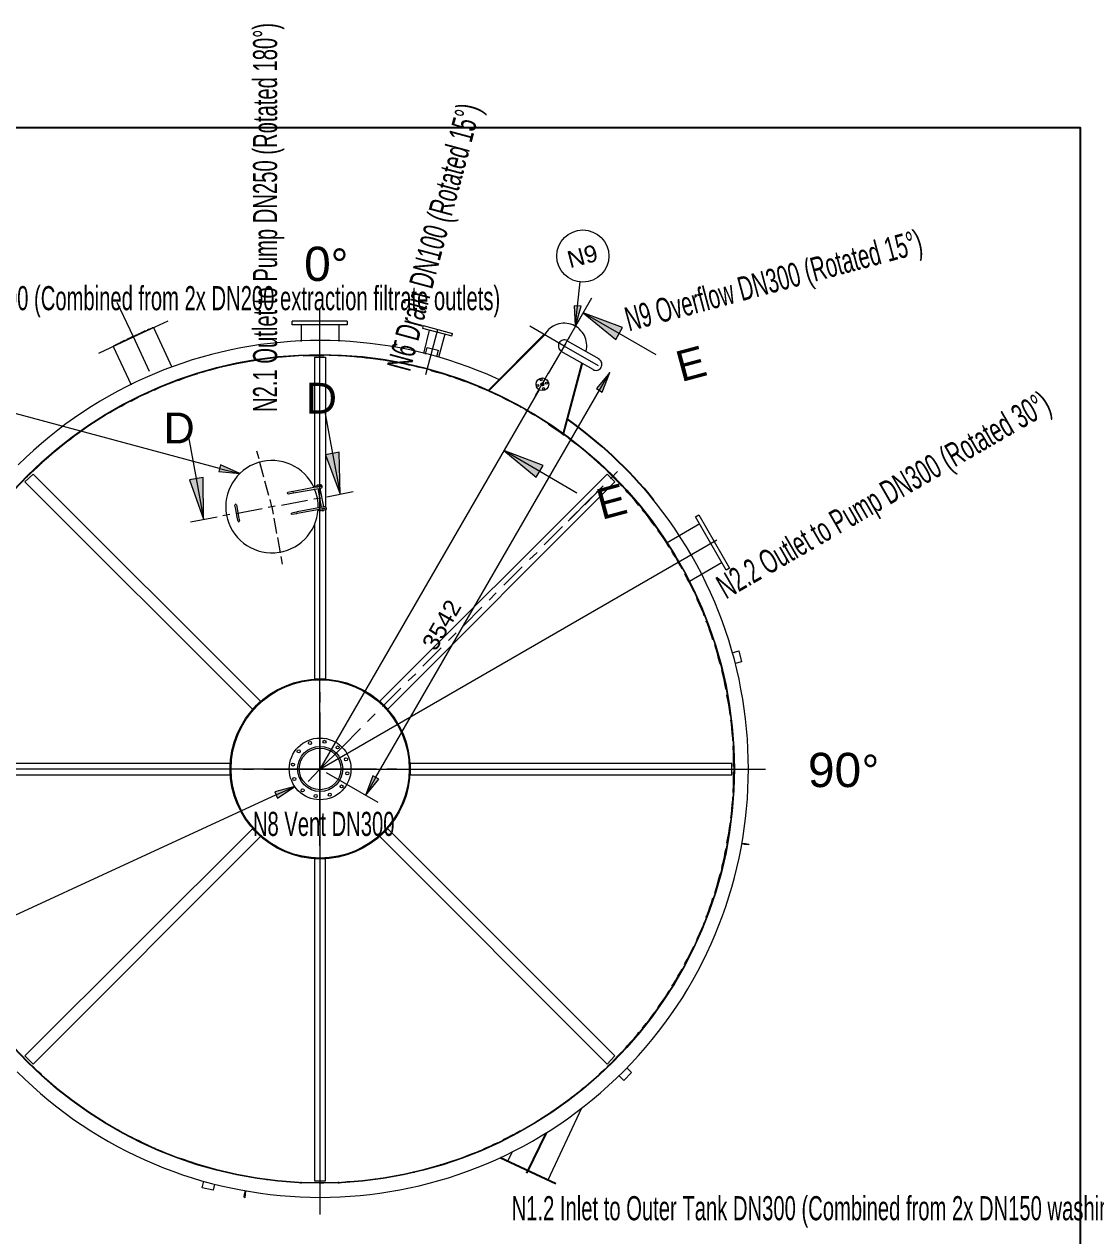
# Model space of a CAD drawing. Header units: millimetres. Extents: x 0 to 62767, y -13570 to 23963.
# Drawn here: x 31734 to 39510, y 15174 to 23963 of the extents above; entities that cross this region are included whole.
import ezdxf

# ---------------------------------------------------------------- set-up
doc = ezdxf.new("R2010")
doc.units = ezdxf.units.MM
doc.layers.add('AM_5', color=3, linetype='Continuous', lineweight=25)
doc.layers.add('PARAMETERS', color=7, linetype='Continuous', lineweight=25)
doc.styles.add('AES_default_ISO_3_5', font='arial.ttf')

msp = doc.modelspace()

# ---------------------------------------------------------------- hatches: boundary and pattern name
h = msp.add_hatch(color=7)
h.dxf.hatch_style = 2
h.paths.add_polyline_path([(35724.967, 21920.676), (35732.925, 21768.258), (35775.099, 21917.669)])
h = msp.add_hatch(color=7)
h.dxf.hatch_style = 2
h.paths.add_polyline_path([(36076.665, 21761.712), (35791.319, 21869.402), (36027.254, 21676.13)])
h = msp.add_hatch(color=7)
h.dxf.hatch_style = 2
h.paths.add_polyline_path([(35928.886, 21294.632), (35982.731, 21437.305), (35886.095, 21319.339)])
h = msp.add_hatch(color=7)
edge = h.paths.add_edge_path()
edge.add_arc((35433.202, 21134.861), 6.353, 0, 360)
h = msp.add_hatch(color=7)
h.dxf.hatch_style = 2
h.paths.add_polyline_path([(33921.291, 20839.467), (34026.107, 20553.602), (34019.755, 20858.524)])
h = msp.add_hatch(color=7)
h.dxf.hatch_style = 2
h.paths.add_polyline_path([(35499.451, 20761.948), (35214.105, 20869.637), (35450.04, 20676.365)])
h = msp.add_hatch(color=7)
edge = h.paths.add_edge_path()
edge.add_arc((35839.765, 20836.292), 6.353, 0, 360)
h = msp.add_hatch(color=7)
h.dxf.hatch_style = 2
h.paths.add_polyline_path([(33146.278, 20718.769), (33298.74, 20702.887), (33158.985, 20766.412)])
h = msp.add_hatch(color=7)
h.dxf.hatch_style = 2
h.paths.add_polyline_path([(32933.468, 20658.419), (33035.109, 20372.554), (33031.932, 20674.3)])
h = msp.add_hatch(color=7)
h.dxf.hatch_style = 2
h.paths.add_polyline_path([(34264.505, 18510.661), (34210.661, 18367.988), (34307.296, 18485.956)])
h = msp.add_hatch(color=7)
h.dxf.hatch_style = 2
h.paths.add_polyline_path([(33571.899, 18349.262), (33698.952, 18431.847), (33552.843, 18393.731)])
h = msp.add_hatch(color=7)
edge = h.paths.add_edge_path()
edge.add_arc((34753.477, 15687.539), 6.353, 0, 360)
h = msp.add_hatch(color=7)
edge = h.paths.add_edge_path()
edge.add_arc((33743.42, 15560.487), 6.353, 0, 360)
h = msp.add_hatch(color=7)
edge = h.paths.add_edge_path()
edge.add_arc((33743.42, 15557.312), 6.353, 0, 360)
h = msp.add_hatch(color=7)
edge = h.paths.add_edge_path()
edge.add_arc((34016.58, 15560.487), 6.353, 0, 360)
h = msp.add_hatch(color=7)
edge = h.paths.add_edge_path()
edge.add_arc((34016.58, 15557.312), 6.353, 0, 360)

# ---------------------------------------------------------------- linework, layer by layer
at = {"color": 1, "lineweight": 0}
msp.add_line((33880.001, 18558.897), (36759.122, 20221.159), dxfattribs=at)
for p, q in [((35380.398, 15626.643), (35523.88, 15921.309)), ((35189.223, 15742.21), (35592.21, 15553.46))]:
    msp.add_line(p, q)
at = {"color": 7, "lineweight": 0}
for points in [[(35735.773, 21782.174), (35748.909, 21917.228), (35767.522, 22093.208)], [(35851.96, 21974.435), (35730.679, 21764.366)], [(35851.96, 21974.435), (35730.679, 21764.366)], [(32644.426, 21442.962), (32526.903, 21693.887), (32409.38, 21944.813)], [(33880, 18387.378), (33880, 21900.345)], [(35775.099, 21917.669), (35724.967, 21920.676)], [(35724.967, 21920.676), (35733.526, 21778.284)], [(35740.265, 21789.953), (35775.099, 21917.669)], [(32275.978, 21576.364), (32526.903, 21693.887), (32777.829, 21811.41)], [(35652.071, 21628.213), (35795.811, 21877.182)], [(36051.959, 21718.921), (35791.319, 21869.402)], [(32673.013, 21763.765), (32673.013, 21760.59), (32669.836, 21760.59), (32666.66, 21760.59), (32663.483, 21760.59), (32663.483, 21757.412), (32660.308, 21757.412), (32657.131, 21754.235), (32650.779, 21754.235), (32647.602, 21751.06), (32644.426, 21751.06), (32641.249, 21747.883), (32634.897, 21747.883), (32628.545, 21744.708), (32625.37, 21741.531), (32619.015, 21738.356), (32612.663, 21735.178), (32606.31, 21735.178), (32599.958, 21732.001), (32593.606, 21728.826), (32587.253, 21725.649), (32580.901, 21722.474), (32574.549, 21719.296), (32568.194, 21716.121), (32561.842, 21712.944), (32555.49, 21709.769), (32545.962, 21706.592), (32539.608, 21703.415), (32533.256, 21700.24), (32526.903, 21697.062), (32517.374, 21693.887), (32511.022, 21690.71), (32504.669, 21687.535), (32498.317, 21684.358), (32488.787, 21681.183), (32482.435, 21678.005), (32476.083, 21671.653), (32469.73, 21668.476), (32463.378, 21668.476), (32457.026, 21665.301), (32450.674, 21662.124), (32444.321, 21658.949), (32437.967, 21655.771), (32431.615, 21652.594), (32428.439, 21649.419), (32422.087, 21646.242), (32418.91, 21646.242), (32412.558, 21643.067), (32409.38, 21639.889), (32403.028, 21639.889), (32399.853, 21636.714), (32396.676, 21633.537), (32393.501, 21633.537), (32390.323, 21630.362), (32387.148, 21630.362), (32383.971, 21627.185), (32380.794, 21627.185), (32380.794, 21624.008)], [(32673.013, 21763.765), (32806.416, 21474.723)], [(36320.378, 21563.948), (36051.959, 21718.921)], [(35185.135, 21382.388), (35160.638, 21393.817), (35092.585, 21423.593), (35024.019, 21451.65), (34954.972, 21477.99), (34885.475, 21502.614), (34815.56, 21525.526), (34745.258, 21546.727), (34674.6, 21566.22), (34603.618, 21584.007), (34532.345, 21600.09), (34460.81, 21614.471), (34389.045, 21627.152), (34317.083, 21638.136), (34244.954, 21647.424), (34172.689, 21655.02), (34100.322, 21660.925), (34027.882, 21665.141), (33955.401, 21667.67), (33882.911, 21668.515), (33810.444, 21667.679), (33738.03, 21665.162), (33665.701, 21660.968), (33593.489, 21655.098), (33521.425, 21647.554), (33449.541, 21638.34), (33377.868, 21627.457), (33306.437, 21614.907), (33235.281, 21600.692), (33164.43, 21584.815), (33093.916, 21567.278), (33023.77, 21548.082), (32954.024, 21527.231), (32884.71, 21504.727), (32815.858, 21480.571), (32747.501, 21454.766), (32679.669, 21427.313), (32612.395, 21398.216), (32545.709, 21367.477), (32479.644, 21335.096), (32414.23, 21301.078), (32349.5, 21265.423), (32285.484, 21228.135), (32222.214, 21189.215), (32159.722, 21148.665), (32098.038, 21106.489), (32037.195, 21062.687), (31977.225, 21017.262), (31918.157, 20970.216), (31860.025, 20921.552), (31802.858, 20871.271), (31746.69, 20819.376), (31691.551, 20765.87)], [(32380.794, 21624.008), (32511.022, 21347.673)], [(33880, 18152.332), (33880, 21687.535)], [(34419.968, 21620.833), (34423.143, 21646.242), (34426.32, 21668.476)], [(34426.32, 21668.476), (34432.672, 21668.476), (34426.32, 21643.067), (34423.143, 21620.833)], [(33536.961, 21541.425), (33527.433, 21541.425), (33492.492, 21535.073), (33457.554, 21531.896), (33425.792, 21525.544), (33390.851, 21519.191), (33387.676, 21519.191)], [(33724.361, 21557.307), (33698.952, 21554.13), (33664.013, 21554.13), (33632.25, 21550.955), (33597.311, 21547.778), (33575.077, 21544.601)], [(33759.3, 21557.307), (33768.83, 21560.482), (33803.768, 21560.482), (33838.707, 21560.482), (33873.648, 21560.482), (33908.587, 21560.482)], [(33841.884, 21547.778), (33841.884, 20610.775)], [(33841.884, 21547.778), (33921.291, 21547.778)], [(33921.291, 21547.778), (33921.291, 20461.489)], [(34095.987, 21554.13), (34080.105, 21554.13), (34045.167, 21557.307), (34010.228, 21557.307), (33975.289, 21560.482), (33946.7, 21560.482)], [(34280.21, 21535.073), (34251.624, 21538.248), (34216.685, 21541.425), (34184.922, 21544.601), (34149.983, 21547.778), (34134.103, 21550.955)], [(34645.484, 21570.012), (34658.189, 21617.655)], [(34658.189, 21617.655), (34737.596, 21598.598), (34737.596, 21595.421), (34724.891, 21550.955)], [(33168.512, 21474.723), (33152.63, 21471.548), (33120.869, 21462.018), (33085.93, 21452.489), (33054.166, 21446.137), (33025.58, 21436.607)], [(33352.737, 21512.839), (33320.974, 21509.662), (33289.212, 21503.31), (33254.271, 21493.78), (33219.333, 21487.428), (33206.628, 21484.253)], [(34464.436, 21503.31), (34458.083, 21506.487), (34423.143, 21512.839), (34388.204, 21519.191), (34356.442, 21522.369), (34321.504, 21528.721), (34318.326, 21528.721)], [(34648.659, 21462.018), (34626.425, 21468.371), (34591.486, 21474.723), (34559.725, 21484.253), (34524.784, 21490.605), (34502.55, 21496.957)], [(34683.598, 21452.489), (34693.127, 21449.314), (34724.891, 21439.784), (34759.83, 21430.255), (34791.591, 21420.727), (34826.532, 21408.021)], [(32812.77, 21363.555), (32790.536, 21357.2), (32758.772, 21344.495), (32727.009, 21331.791), (32695.247, 21315.909), (32676.188, 21306.38)], [(32990.641, 21427.08), (32987.464, 21423.903), (32952.525, 21414.373), (32920.764, 21404.846), (32889, 21392.141), (32857.236, 21379.434), (32847.709, 21376.259)], [(32850.884, 21385.787), (32850.884, 21382.611), (32850.884, 21379.434)], [(35001.226, 21344.495), (34988.521, 21350.848), (34956.76, 21363.555), (34921.819, 21373.082), (34890.057, 21385.787), (34861.471, 21395.316)], [(35445.441, 21270.32), (35539.772, 21433.707)], [(35515.065, 21390.915), (35490.359, 21348.124)], [(35908.615, 21308.932), (35982.731, 21437.305)], [(32641.249, 21293.675), (32631.722, 21287.323), (32599.958, 21274.618), (32568.194, 21258.736), (32539.608, 21242.854), (32507.846, 21226.973)], [(35467.901, 21309.222), (33880, 18558.897)], [(34287.024, 18500.253), (35908.615, 21308.932)], [(35172.747, 21268.266), (35147.335, 21280.97), (35115.574, 21296.852), (35083.81, 21309.557), (35052.047, 21322.261), (35036.167, 21328.614)], [(33152.63, 20741.003), (31288.155, 21239.679)], [(32472.908, 21211.093), (32447.496, 21195.211), (32415.735, 21179.329), (32387.148, 21163.447), (32355.385, 21144.39), (32342.68, 21138.038)], [(32552.315, 21258.736), (32552.315, 21255.559)], [(32552.315, 21252.384), (32555.49, 21252.384)], [(35337.913, 21182.506), (35331.561, 21188.859), (35302.974, 21204.741), (35271.211, 21220.62), (35239.447, 21236.502), (35207.685, 21252.384)], [(35334.736, 21192.034), (35334.736, 21188.859), (35331.561, 21185.681)], [(32310.916, 21118.979), (32298.212, 21109.452), (32266.448, 21090.393), (32237.862, 21071.336), (32209.275, 21052.279), (32187.041, 21036.397)], [(33914.939, 21150.743), (33972.112, 20848.996)], [(35499.902, 21087.217), (35480.845, 21099.922), (35452.259, 21118.979), (35420.495, 21134.861), (35391.909, 21153.92), (35369.675, 21166.624)], [(35430.025, 21131.686), (35433.202, 21131.686)], [(32155.28, 21014.163), (32152.102, 21014.163), (32123.516, 20991.929), (32094.929, 20972.872), (32069.52, 20950.638), (32040.932, 20931.579), (32034.579, 20925.226)], [(35531.666, 21068.158), (35538.018, 21061.806), (35566.605, 21042.749), (35595.191, 21023.692), (35623.778, 21004.633), (35652.364, 20982.399)], [(32927.116, 20969.694), (32981.111, 20667.948)], [(35801.651, 20868.053), (35788.944, 20877.583), (35763.535, 20899.817), (35734.948, 20918.874), (35706.362, 20941.108), (35684.128, 20960.165)], [(32005.993, 20902.992), (31986.936, 20887.112), (31961.525, 20864.878), (31932.938, 20842.644), (31907.529, 20820.41), (31891.647, 20807.705)], [(33438.497, 20810.88), (33422.615, 20864.878)], [(33972.112, 20848.996), (34026.107, 20553.602)], [(35474.745, 20719.156), (35214.105, 20869.637)], [(35941.406, 20744.178), (35919.172, 20763.237), (35893.762, 20785.471), (35868.351, 20810.88), (35842.942, 20833.115), (35830.237, 20842.644)], [(35842.942, 20839.467), (35839.765, 20839.467)], [(31863.061, 20782.294), (31856.708, 20775.942), (31831.299, 20750.53), (31805.888, 20728.298), (31780.479, 20702.887), (31755.067, 20680.653), (31755.067, 20677.478)], [(33837.708, 20600.75), (33823.457, 20628.814), (33806.931, 20655.014), (33788.299, 20679.271), (33767.733, 20701.509), (33745.404, 20721.651), (33721.482, 20739.621), (33696.138, 20755.341), (33669.544, 20768.736), (33641.87, 20779.727), (33613.288, 20788.239), (33583.967, 20794.194), (33554.079, 20797.515), (33523.795, 20798.127), (33493.286, 20795.951), (33462.722, 20790.912), (33432.275, 20782.933), (33402.7, 20772.162), (33374.703, 20758.907), (33348.381, 20743.328), (33323.83, 20725.587), (33301.148, 20705.842), (33280.431, 20684.256), (33261.776, 20660.988), (33245.28, 20636.198), (33231.04, 20610.047), (33219.152, 20582.696), (33209.713, 20554.304), (33202.82, 20525.033), (33198.57, 20495.042), (33197.059, 20464.493), (33198.385, 20433.545), (33202.644, 20402.359), (33209.779, 20371.703), (33219.57, 20342.315), (33231.869, 20314.31), (33246.529, 20287.804), (33263.401, 20262.911), (33282.339, 20239.748), (33303.194, 20218.43), (33325.819, 20199.071), (33350.067, 20181.788), (33375.79, 20166.696), (33402.84, 20153.911), (33431.069, 20143.547), (33460.331, 20135.72), (33490.477, 20130.546), (33521.359, 20128.139), (33552.831, 20128.616), (33584.123, 20132.011), (33614.475, 20138.196), (33643.756, 20147.037), (33671.834, 20158.401), (33698.575, 20172.157), (33723.848, 20188.17), (33747.521, 20206.31), (33769.46, 20226.442), (33789.534, 20248.435), (33807.611, 20272.155), (33823.558, 20297.471), (33837.242, 20324.249), (33848.532, 20352.356), (33857.295, 20381.661), (33863.399, 20412.029), (33866.712, 20443.33)], [(33473.436, 20677.478), (33444.849, 20782.294)], [(32981.111, 20667.948), (33035.109, 20372.554)], [(33152.63, 20741.003), (33298.74, 20702.887)], [(35743.987, 20561.117), (35474.745, 20719.156)], [(36071.633, 20610.775), (36065.281, 20617.128), (36043.047, 20642.537), (36017.638, 20667.948), (35995.404, 20690.182), (35969.992, 20715.592), (35966.817, 20718.769)], [(35989.051, 20664.771), (36039.872, 20718.769)], [(33508.374, 20544.073), (33479.788, 20648.891)], [(33683.07, 20572.659), (33648.131, 20566.307)], [(33683.07, 20572.659), (33689.422, 20572.659)], [(33886.352, 20610.775), (33689.422, 20572.659)], [(33689.422, 20563.13), (33886.352, 20598.071)], [(33832.355, 20610.775), (33845.061, 20610.775)], [(33867.16, 20453.572), (33866.301, 20488.861), (33861.753, 20523.769), (33853.567, 20558.007), (33841.798, 20591.287)], [(33845.061, 20601.246), (33845.061, 20610.775), (33854.589, 20613.95)], [(33883.175, 20620.303), (33854.589, 20613.95)], [(33854.589, 20604.423), (33886.352, 20610.775)], [(33860.941, 20620.303), (33876.823, 20623.48)], [(33860.941, 20620.303), (33860.941, 20613.95)], [(33864.118, 20594.893), (33889.528, 20458.314)], [(33876.823, 20623.48), (33876.823, 20617.128)], [(33880, 20598.071), (33905.409, 20461.489)], [(33883.175, 20620.303), (33892.705, 20620.303)], [(33886.352, 20610.775), (33895.882, 20610.775), (33892.705, 20620.303)], [(33895.882, 20601.246), (33895.882, 20610.775), (33886.352, 20610.775)], [(33886.352, 20598.071), (33895.882, 20601.246)], [(33930.821, 20534.543), (34121.396, 20572.659)], [(33930.821, 20534.543), (34121.396, 20572.659)], [(35801.651, 20477.37), (35935.054, 20613.95)], [(35922.349, 20598.071), (35884.233, 20563.13)], [(36195.509, 20471.018), (36182.804, 20486.9), (36160.57, 20515.486), (36135.159, 20540.896), (36112.924, 20566.307), (36097.045, 20585.364)], [(31683.796, 16362.915), (31739.349, 16308.703), (31795.919, 16256.147), (31853.474, 16205.249), (31911.983, 16156.008), (31971.414, 16108.426), (32031.736, 16062.503), (32092.916, 16018.24), (32154.924, 15975.638), (32217.728, 15934.698), (32281.297, 15895.419), (32345.598, 15857.804), (32410.601, 15821.853), (32476.273, 15787.566), (32542.584, 15754.944), (32609.501, 15723.988), (32676.994, 15694.699), (32745.03, 15667.077), (32813.578, 15641.123), (32882.607, 15616.838), (32952.085, 15594.223), (33021.98, 15573.278), (33092.262, 15554.004), (33162.898, 15536.402), (33233.856, 15520.472), (33305.106, 15506.216), (33376.616, 15493.633), (33448.354, 15482.726), (33520.289, 15473.493), (33592.388, 15465.937), (33664.622, 15460.058), (33736.958, 15455.857), (33809.364, 15453.334), (33881.809, 15452.49), (33954.262, 15453.326), (34026.691, 15455.842), (34099.064, 15460.04), (34171.35, 15465.92), (34243.517, 15473.483), (34315.534, 15482.729), (34387.37, 15493.659), (34458.992, 15506.275), (34530.369, 15520.576), (34601.47, 15536.564), (34672.263, 15554.238), (34742.717, 15573.601), (34812.799, 15594.652), (34882.48, 15617.393), (34951.726, 15641.824), (35020.506, 15667.946), (35088.79, 15695.759), (35156.545, 15725.264), (35223.739, 15756.463), (35290.342, 15789.355), (35356.322, 15823.942), (35421.646, 15860.225), (35486.285, 15898.203), (35550.205, 15937.878), (35613.376, 15979.25), (35675.767, 16022.32), (35737.344, 16067.09), (35798.078, 16113.559), (35857.936, 16161.728), (35916.887, 16211.599), (35974.899, 16263.171), (36031.629, 16316.152), (36086.751, 16370.224), (36140.263, 16425.358), (36192.163, 16481.521), (36242.45, 16538.682), (36291.12, 16596.81), (36338.171, 16655.872), (36383.603, 16715.839), (36427.411, 16776.677), (36469.594, 16838.356), (36510.15, 16900.844), (36549.076, 16964.11), (36586.371, 17028.122), (36622.032, 17092.849), (36656.057, 17158.259), (36688.444, 17224.322), (36719.191, 17291.004), (36748.295, 17358.275), (36775.754, 17426.104), (36801.566, 17494.459), (36825.729, 17563.308), (36848.241, 17632.62), (36869.099, 17702.364), (36888.301, 17772.508), (36905.845, 17843.02), (36921.729, 17913.869), (36935.951, 17985.025), (36948.509, 18056.454), (36959.399, 18128.126), (36968.621, 18200.009), (36976.171, 18272.072), (36982.049, 18344.284), (36986.25, 18416.612), (36988.775, 18489.026), (36989.619, 18561.493), (36988.781, 18633.983), (36986.259, 18706.464), (36982.05, 18778.904), (36976.153, 18851.273), (36968.564, 18923.538), (36959.283, 18995.668), (36948.306, 19067.631), (36935.633, 19139.397), (36921.259, 19210.933), (36905.183, 19282.209), (36887.404, 19353.192), (36867.918, 19423.852), (36846.724, 19494.156), (36823.819, 19564.074), (36799.202, 19633.573), (36772.869, 19702.623), (36744.819, 19771.192), (36715.05, 19839.248), (36683.559, 19906.76), (36650.345, 19973.697), (36615.404, 20040.027), (36578.736, 20105.718), (36540.337, 20170.739), (36500.205, 20235.059), (36458.338, 20298.646), (36414.735, 20361.469), (36369.393, 20423.496), (36322.309, 20484.695), (36273.482, 20545.036)], [(33273.251, 20476.646), (33271.268, 20479.707), (33267.702, 20480.468), (33264.642, 20478.485), (33263.88, 20474.919)], [(33530.608, 20461.489), (33517.904, 20515.486)], [(33600.486, 20474.195), (33791.064, 20509.134)], [(33648.131, 20556.778), (33644.954, 20566.307), (33648.131, 20566.307)], [(33648.131, 20556.778), (33651.306, 20556.778)], [(33651.306, 20556.778), (33683.07, 20563.13)], [(33683.07, 20563.13), (33689.422, 20563.13)], [(33835.532, 20518.664), (33886.352, 20528.191)], [(35852.469, 20531.368), (35680.951, 20356.672)], [(35852.469, 20531.368), (35680.951, 20356.672)], [(36157.393, 20518.664), (36157.393, 20515.486)], [(36160.57, 20521.839), (36160.57, 20518.664)], [(33174.864, 20397.963), (33225.685, 20407.493)], [(33270.153, 20445.609), (33263.801, 20474.195)], [(33270.153, 20413.845), (33460.731, 20448.784)], [(33279.683, 20385.259), (33270.153, 20445.609)], [(33282.858, 20448.784), (33276.505, 20477.37)], [(33292.387, 20388.436), (33282.858, 20448.784)], [(33505.199, 20458.314), (33556.02, 20467.843)], [(33530.608, 20461.489), (33540.138, 20407.493)], [(33673.541, 20407.493), (33673.541, 20417.022), (33676.718, 20417.022)], [(33673.541, 20407.493), (33676.718, 20407.493)], [(33708.479, 20423.375), (33676.718, 20417.022)], [(33676.718, 20407.493), (33711.657, 20413.845)], [(33708.479, 20423.375), (33714.834, 20426.55)], [(33711.657, 20413.845), (33718.009, 20417.022)], [(33911.762, 20461.489), (33714.834, 20426.55)], [(33718.009, 20417.022), (33914.939, 20451.961)], [(33876.823, 20436.079), (33864.118, 20432.902)], [(33873.648, 20445.609), (33876.823, 20436.079), (33886.352, 20436.079)], [(33914.939, 20451.961), (33886.352, 20445.609)], [(33886.352, 20436.079), (33914.939, 20442.432)], [(33892.705, 20439.257), (33895.882, 20432.902)], [(33895.882, 20432.902), (33908.587, 20436.079)], [(33908.587, 20439.257), (33908.587, 20436.079)], [(33924.468, 20455.136), (33921.291, 20464.666), (33911.762, 20461.489)], [(33914.939, 20451.961), (33924.468, 20455.136), (33924.468, 20442.432)], [(33914.939, 20451.961), (33924.468, 20455.136)], [(33914.939, 20442.432), (33924.468, 20442.432)], [(33921.291, 20442.432), (33921.291, 19213.21)], [(35693.655, 20372.554), (35747.653, 20426.55)], [(36309.855, 20324.909), (36287.62, 20350.32), (36268.563, 20378.907), (36246.329, 20407.493), (36224.095, 20432.902), (36217.743, 20442.432)], [(32939.82, 20353.495), (33133.573, 20388.436)], [(32939.82, 20353.495), (33133.573, 20388.436)], [(33286.035, 20356.672), (33279.683, 20385.259)], [(33286.114, 20357.397), (33288.097, 20354.336), (33291.663, 20353.574), (33294.723, 20355.557), (33295.485, 20359.123)], [(33298.74, 20359.85), (33292.387, 20388.436)], [(33546.49, 20378.907), (33565.547, 20267.736)], [(33841.884, 20334.438), (33841.884, 19213.21)], [(35506.255, 20185.154), (35639.659, 20318.556)], [(33571.899, 20239.149), (33590.959, 20127.981)], [(36414.673, 20169.272), (36408.318, 20181.977), (36389.262, 20210.563), (36370.205, 20239.149), (36347.97, 20267.736), (36332.089, 20293.147)], [(35401.438, 20080.335), (35455.434, 20131.156)], [(36509.96, 20010.458), (36497.255, 20032.692), (36478.198, 20064.453), (36462.316, 20093.042), (36443.259, 20121.628), (36433.73, 20137.508)], [(33597.311, 20102.569), (33606.84, 20045.397)], [(35214.038, 19892.935), (35347.441, 20026.34)], [(36595.721, 19842.114), (36592.544, 19848.466), (36576.662, 19880.23), (36560.78, 19911.994), (36544.9, 19940.58), (36529.019, 19972.342), (36525.842, 19975.519)], [(35109.22, 19784.941), (35160.04, 19838.939)], [(36668.774, 19670.596), (36662.421, 19689.652), (36649.717, 19721.416), (36633.835, 19753.18), (36621.13, 19784.941), (36611.601, 19810.353)], [(34921.819, 19597.541), (35055.224, 19734.121)], [(36732.301, 19495.9), (36722.772, 19527.663), (36710.067, 19562.602), (36700.537, 19594.366), (36687.833, 19626.127), (36681.48, 19635.657)], [(34813.826, 19492.725), (34867.823, 19546.72)], [(34626.425, 19305.324), (34759.83, 19438.727)], [(36786.297, 19318.029), (36783.122, 19330.733), (36773.592, 19362.497), (36764.063, 19397.436), (36754.535, 19429.197), (36745.006, 19460.961)], [(36872.056, 19403.788), (36919.701, 19416.493)], [(36919.701, 19416.493), (36938.758, 19337.086), (36894.29, 19324.381)], [(34521.609, 19200.506), (34575.604, 19251.326)], [(36827.588, 19133.803), (36821.235, 19162.39), (36814.883, 19194.153), (36808.531, 19229.092), (36799.001, 19264.031), (36795.826, 19279.913)], [(33841.884, 19213.21), (33921.291, 19213.21)], [(33880, 18558.897), (33880, 19194.153)], [(33880, 19117.924), (33880, 19041.692)], [(34334.208, 19013.105), (34467.611, 19146.51)], [(36856.174, 18949.58), (36856.174, 18955.932), (36852.999, 18990.871), (36846.647, 19025.81), (36840.294, 19060.751), (36833.942, 19092.512), (36833.942, 19098.864)], [(33880, 18968.637), (33880, 15433.436)], [(33880, 18558.897), (33880, 18959.109)], [(34226.215, 18905.112), (34280.21, 18959.109)], [(36875.233, 18765.355), (36875.233, 18784.413), (36872.056, 18819.352), (36868.881, 18854.291), (36865.704, 18889.23), (36862.529, 18914.641)], [(33880, 18882.877), (33880, 18806.648)], [(34041.989, 18717.711), (34175.394, 18854.291)], [(33880, 18733.593), (33880, 15328.62)], [(36881.586, 18577.954), (36881.586, 18612.895), (36881.586, 18647.834), (36881.586, 18679.595), (36878.408, 18714.534), (36878.408, 18727.241)], [(33880, 18558.897), (34041.989, 18717.711)], [(36887.938, 18644.656), (36884.761, 18644.656), (36881.586, 18644.656)], [(34054.696, 18558.897), (30649.721, 18558.897)], [(34289.74, 18558.897), (30754.539, 18558.897)], [(33880, 18558.897), (33247.919, 18558.897)], [(33324.151, 18558.897), (33397.206, 18558.897)], [(33473.436, 18558.897), (37008.636, 18558.897)], [(33880, 18558.897), (33482.965, 18558.897)], [(33559.195, 18558.897), (33632.25, 18558.897)], [(33708.479, 18558.897), (37113.454, 18558.897)], [(33880, 18558.897), (33794.241, 18469.961)], [(33880, 18558.897), (34515.256, 18558.897)], [(33880, 18558.897), (33880, 17926.818)], [(33880, 18558.897), (34280.21, 18558.897)], [(33880, 18558.897), (33880, 18161.862)], [(34203.981, 18558.897), (34127.749, 18558.897)], [(34439.025, 18558.897), (34365.97, 18558.897)], [(33925.858, 18535.013), (34299.312, 18319.4)], [(34287.024, 18500.253), (34210.661, 18367.988)], [(36878.408, 18390.554), (36878.408, 18403.26), (36881.586, 18438.199), (36881.586, 18473.138), (36881.586, 18508.076), (36881.586, 18539.84)], [(36887.938, 18476.313), (36884.761, 18476.313), (36881.586, 18476.313)], [(33562.372, 18371.497), (30500.436, 16961.227)], [(33562.372, 18371.497), (33698.952, 18431.847)], [(33880, 18238.092), (33880, 18311.147)], [(36862.529, 18206.33), (36865.704, 18231.739), (36868.881, 18266.68), (36872.056, 18301.619), (36875.233, 18336.558), (36875.233, 18355.615)], [(36833.942, 18022.105), (36833.942, 18025.282), (36840.294, 18060.221), (36846.647, 18095.16), (36852.999, 18130.098), (36856.174, 18161.862), (36856.174, 18168.214)], [(33880, 18003.048), (33880, 18076.103)], [(36941.936, 18022.105), (36967.345, 18018.93), (36992.756, 18015.752)], [(36989.579, 18009.4), (36964.168, 18012.577), (36941.936, 18018.93)], [(36795.826, 17837.881), (36799.001, 17856.938), (36808.531, 17891.877), (36814.883, 17923.641), (36821.235, 17958.58), (36827.588, 17983.991)], [(36992.756, 18015.752), (36989.579, 18009.4)], [(36745.006, 17660.01), (36754.535, 17691.772), (36764.063, 17723.536), (36773.592, 17755.297), (36783.122, 17790.238), (36786.297, 17802.943)], [(36681.48, 17482.137), (36687.833, 17494.842), (36700.537, 17526.606), (36710.067, 17558.369), (36722.772, 17590.131), (36732.301, 17625.07)], [(36611.601, 17310.619), (36621.13, 17332.853), (36633.835, 17364.614), (36649.717, 17396.378), (36662.421, 17428.142), (36668.774, 17447.199)], [(36525.842, 17142.275), (36529.019, 17148.627), (36544.9, 17177.214), (36560.78, 17208.978), (36576.662, 17240.741), (36592.544, 17272.503), (36595.721, 17275.68)], [(36433.73, 16983.461), (36443.259, 16996.168), (36462.316, 17027.929), (36478.198, 17056.516), (36497.255, 17088.279), (36509.96, 17110.514)], [(36332.089, 16827.824), (36347.97, 16853.233), (36370.205, 16881.82), (36389.262, 16910.406), (36408.318, 16938.993), (36414.673, 16951.7)], [(36217.743, 16678.54), (36224.095, 16684.892), (36246.329, 16713.478), (36268.563, 16738.888), (36287.62, 16767.474), (36309.855, 16796.06)], [(36097.045, 16535.605), (36112.924, 16554.664), (36135.159, 16580.074), (36160.57, 16605.485), (36182.804, 16630.894), (36195.509, 16649.951)], [(31863.061, 16338.677), (31856.708, 16345.03), (31831.299, 16367.264), (31805.888, 16392.673), (31780.479, 16414.907), (31755.067, 16440.319)], [(35966.817, 16402.203), (35969.992, 16405.378), (35995.404, 16427.612), (36017.638, 16453.023), (36043.047, 16478.432), (36065.281, 16503.844), (36071.633, 16507.019)], [(35830.237, 16275.15), (35842.942, 16287.857), (35868.351, 16310.091), (35893.762, 16332.323), (35919.172, 16357.734), (35941.406, 16376.791)], [(36141.511, 16357.734), (36084.338, 16300.561), (36049.399, 16335.5)], [(36106.572, 16392.673), (36141.511, 16357.734)], [(31891.647, 16313.266), (31907.529, 16300.561), (31932.938, 16275.15), (31961.525, 16252.916), (31986.936, 16230.684), (32005.993, 16217.977)], [(32034.579, 16192.568), (32040.932, 16189.391), (32069.52, 16167.157), (32094.929, 16148.1), (32123.516, 16125.865), (32152.102, 16106.809), (32155.28, 16103.631)], [(35684.128, 16160.804), (35706.362, 16179.863), (35734.948, 16198.92), (35763.535, 16221.154), (35788.944, 16243.388), (35801.651, 16252.916)], [(32187.041, 16084.574), (32209.275, 16068.693), (32237.862, 16049.636), (32266.448, 16030.577), (32298.212, 16011.52), (32310.916, 16001.99)], [(35531.666, 16052.811), (35538.018, 16059.163), (35566.605, 16078.222), (35595.191, 16097.279), (35623.778, 16116.336), (35652.364, 16138.57)], [(35537.211, 15579.238), (35781.691, 16101.208)], [(35369.675, 15954.347), (35391.909, 15967.051), (35420.495, 15982.933), (35452.259, 16001.99), (35480.845, 16021.049), (35499.902, 16030.577)], [(32342.68, 15982.933), (32355.385, 15976.581), (32387.148, 15957.522), (32415.735, 15941.642), (32447.496, 15922.583), (32472.908, 15909.879)], [(35337.913, 15935.288), (35331.561, 15932.113), (35302.974, 15916.231), (35271.211, 15900.349), (35239.447, 15884.469), (35207.685, 15868.587)], [(32641.249, 15827.294), (32631.722, 15830.472), (32599.958, 15846.353), (32568.194, 15862.235), (32539.608, 15874.94), (32507.846, 15890.822)], [(35036.167, 15789.18), (35052.047, 15795.533), (35083.81, 15811.415), (35115.574, 15824.119), (35147.335, 15840.001), (35172.747, 15849.529)], [(32676.188, 15811.415), (32695.247, 15801.885), (32727.009, 15789.18), (32758.772, 15776.474), (32790.536, 15763.769), (32812.77, 15754.242)], [(32847.709, 15741.535), (32857.236, 15738.36), (32889, 15728.83), (32920.764, 15716.126), (32952.525, 15706.596), (32987.464, 15693.892), (32990.641, 15693.892)], [(34861.471, 15722.478), (34890.057, 15732.008), (34921.819, 15744.712), (34956.76, 15757.417), (34988.521, 15770.121), (35001.226, 15776.474)], [(35244.644, 15716.252), (35277.077, 15782.857)], [(33025.58, 15684.362), (33054.166, 15674.835), (33085.93, 15665.305), (33120.869, 15655.776), (33152.63, 15649.423), (33168.512, 15643.071)], [(34502.55, 15624.014), (34524.784, 15627.189), (34559.725, 15636.719), (34591.486, 15643.071), (34626.425, 15652.6), (34648.659, 15658.953)], [(34683.598, 15668.48), (34693.127, 15671.657), (34724.891, 15681.187), (34759.83, 15690.714), (34791.591, 15700.244), (34826.532, 15709.773), (34826.532, 15712.949)], [(34756.653, 15681.187), (34756.653, 15684.362)], [(35244.644, 15716.252), (35247.807, 15716.528), (35248.084, 15713.363), (35251.249, 15713.64), (35251.526, 15710.477), (35254.689, 15710.754), (35258.131, 15707.866), (35261.296, 15708.143), (35264.736, 15705.256), (35268.178, 15702.368), (35271.341, 15702.645), (35277.946, 15700.033), (35281.388, 15697.147), (35287.993, 15694.536), (35291.435, 15691.65), (35298.04, 15689.038), (35301.48, 15686.152), (35308.085, 15683.54), (35314.69, 15680.931), (35321.297, 15678.32), (35327.902, 15675.708), (35334.507, 15673.099), (35341.112, 15670.487), (35347.993, 15664.713), (35354.598, 15662.104), (35361.203, 15659.492), (35367.808, 15656.881), (35374.692, 15651.106), (35384.46, 15648.774), (35391.065, 15646.162), (35397.67, 15643.553), (35404.554, 15637.778), (35411.159, 15635.167), (35417.764, 15632.556), (35424.369, 15629.946), (35434.139, 15627.612), (35441.021, 15621.837), (35447.626, 15619.228), (35454.231, 15616.616), (35460.836, 15614.007), (35464.278, 15611.119), (35470.883, 15608.507), (35477.488, 15605.898), (35484.093, 15603.286), (35487.535, 15600.4), (35494.14, 15597.789), (35500.744, 15595.179), (35504.184, 15592.291), (35507.349, 15592.568), (35513.955, 15589.956), (35517.396, 15587.07), (35520.559, 15587.347), (35524.001, 15584.459), (35527.164, 15584.736), (35530.606, 15581.849), (35533.769, 15582.126), (35534.046, 15578.961), (35537.211, 15579.238)], [(33104.987, 15503.314), (33025.58, 15522.373), (33038.284, 15570.016)], [(33206.628, 15636.719), (33219.333, 15633.542), (33254.271, 15624.014), (33289.212, 15617.66), (33320.974, 15611.307), (33352.737, 15604.955)], [(33387.676, 15598.603), (33390.851, 15598.603), (33425.792, 15592.25), (33457.554, 15589.073), (33492.492, 15582.721), (33527.433, 15579.546), (33536.961, 15579.546)], [(33575.077, 15573.193), (33597.311, 15573.193), (33632.25, 15570.016), (33664.013, 15566.841), (33698.952, 15563.664), (33724.361, 15563.664)], [(33759.3, 15560.487), (33768.83, 15560.487), (33803.768, 15560.487), (33838.707, 15560.487), (33873.648, 15557.312), (33908.587, 15557.312)], [(33946.7, 15560.487), (33975.289, 15560.487), (34010.228, 15560.487), (34045.167, 15563.664), (34080.105, 15566.841), (34095.987, 15566.841)], [(34134.103, 15570.016), (34149.983, 15570.016), (34184.922, 15573.193), (34216.685, 15576.369), (34251.624, 15582.721), (34280.21, 15585.898)], [(34318.326, 15592.25), (34321.504, 15592.25), (34356.442, 15595.428), (34388.204, 15601.78), (34423.143, 15608.132), (34458.083, 15614.485), (34464.436, 15617.66)], [(34562.9, 15630.366), (34562.9, 15633.542), (34559.725, 15636.719)], [(33114.516, 15547.782), (33104.987, 15503.314)], [(33330.503, 15452.493), (33333.678, 15474.727), (33340.033, 15500.139)], [(33336.855, 15449.318), (33340.033, 15474.727), (33343.208, 15500.139)], [(33336.855, 15449.318), (33330.503, 15452.493)]]:
    msp.add_lwpolyline(points, dxfattribs=at)
at = {"color": 1, "lineweight": 0}
for points in [[(34076.93, 21808.233), (33679.895, 21808.233)], [(34076.93, 21808.233), (34076.93, 21782.822), (33679.895, 21782.822), (33679.895, 21808.233)], [(33743.42, 21782.822), (33743.42, 21662.124)], [(34016.58, 21782.822), (34016.58, 21662.124)], [(34628.674, 21778.189), (34624.401, 21757.315), (34836.436, 21702.326), (34841.53, 21720.133)], [(34628.674, 21778.189), (34841.53, 21720.133)], [(34673.931, 21744.279), (34630.554, 21574.816)], [(34648.537, 21421.795), (34734.727, 21749.263)], [(34786.906, 21715.361), (34740.462, 21545.076)], [(35512.024, 21709.068), (35507.313, 21714.382), (35103.505, 21306.944), (35106.574, 21307.766)], [(35901.038, 21484.471), (35652.071, 21628.213), (35403.102, 21771.956)], [(35811.86, 21590.376), (35814.868, 21605.23), (35816.479, 21620.065), (35816.731, 21634.802), (35815.665, 21649.362), (35813.321, 21663.668), (35809.738, 21677.641), (35804.957, 21691.202), (35799.018, 21704.273), (35791.96, 21716.776), (35783.823, 21728.631), (35774.646, 21739.761), (35764.471, 21750.087), (35753.337, 21759.53), (35741.284, 21768.013), (35728.351, 21775.456), (35714.578, 21781.782), (35700.284, 21786.819), (35685.815, 21790.469), (35671.256, 21792.761), (35656.688, 21793.723), (35642.195, 21793.384), (35627.86, 21791.772), (35613.768, 21788.916), (35600, 21784.846), (35586.64, 21779.588), (35573.771, 21773.172), (35561.477, 21765.627), (35549.841, 21756.981), (35538.946, 21747.263), (35528.875, 21736.501), (35519.711, 21724.724), (35511.538, 21711.961)], [(35708.22, 21725.467), (35681.268, 21678.784)], [(35512.024, 21709.068), (35107.396, 21304.699)], [(35661.054, 21643.773), (35537.526, 21429.815)], [(35652.071, 21628.213), (35539.772, 21433.707)], [(35674.633, 21667.293), (35666.714, 21670.859), (35658.494, 21672.72), (35650.209, 21672.938), (35642.095, 21671.577), (35634.388, 21668.699), (35627.322, 21664.368), (35621.134, 21658.646), (35616.058, 21651.598), (35612.492, 21643.678), (35610.631, 21635.458), (35610.413, 21627.173), (35611.775, 21619.06), (35614.652, 21611.352), (35618.984, 21604.286), (35624.705, 21598.098), (35631.753, 21593.023)], [(35674.53, 21667.113), (35907.116, 21535.423)], [(35862.197, 21457.621), (35629.61, 21589.311)], [(35644.234, 20994.754), (35780.504, 21504.787)], [(35648.125, 20992.509), (35651.192, 20993.331), (35785.215, 21499.473)], [(35862.088, 21457.443), (35870.007, 21453.876), (35878.227, 21452.014), (35886.512, 21451.796), (35894.626, 21453.156), (35902.333, 21456.034), (35909.4, 21460.364), (35915.588, 21466.085), (35920.664, 21473.133), (35924.231, 21481.052), (35926.093, 21489.272), (35926.312, 21497.556), (35924.951, 21505.67), (35922.074, 21513.378), (35917.743, 21520.444), (35912.023, 21526.633), (35904.975, 21531.709)], [(36637.052, 20337.743), (36400.242, 20201.021)], [(36799.052, 20057.151), (36562.094, 19920.343)]]:
    msp.add_lwpolyline(points, dxfattribs=at)
at = {"color": 7, "lineweight": 0}
for points in [[(36076.665, 21761.712), (35791.319, 21869.402), (36027.254, 21676.13)], [(35928.886, 21294.632), (35982.731, 21437.305), (35886.095, 21319.339)], [(33921.291, 20839.467), (34026.107, 20553.602), (34019.755, 20858.524)], [(35499.451, 20761.948), (35214.105, 20869.637), (35450.04, 20676.365)], [(33146.278, 20718.769), (33298.74, 20702.887), (33158.985, 20766.412)], [(31799.536, 20699.71), (31739.185, 20642.537), (33390.851, 18994.048), (33448.026, 19051.221)], [(32933.468, 20658.419), (33035.109, 20372.554), (33031.932, 20674.3)], [(36020.813, 20642.537), (35963.64, 20699.71), (34315.149, 19051.221), (34372.324, 18994.048)], [(30894.294, 18600.188), (30894.294, 18517.606), (33228.862, 18517.606), (33228.862, 18600.188)], [(36868.881, 18517.606), (36868.881, 18600.188), (34534.313, 18600.188), (34534.313, 18517.606)], [(34264.505, 18510.661), (34210.661, 18367.988), (34307.296, 18485.956)], [(33571.899, 18349.262), (33698.952, 18431.847), (33552.843, 18393.731)], [(31739.185, 16478.432), (31799.536, 16418.084), (33448.026, 18069.75), (33390.851, 18126.923)], [(35963.64, 16418.084), (36020.813, 16478.432), (34372.324, 18126.923), (34315.149, 18069.75)], [(33841.884, 15573.193), (33921.291, 15573.193), (33921.291, 17907.759), (33841.884, 17907.759)]]:
    msp.add_lwpolyline(points, close=True, dxfattribs=at)
at = {"color": 1, "lineweight": 0}
msp.add_lwpolyline([(36628.809, 20402.843), (36851.309, 20017.462), (36827.06, 20003.462), (36604.56, 20388.843)], close=True, dxfattribs=at)
at = {"color": 7, "lineweight": 0}
for centre, radius in [((35787.86, 22281.16), 188.989), ((33881.588, 18560.485), 3006.35), ((33881.588, 18560.486), 3003.173), ((35494.551, 21350.891), 46.056), ((35485.508, 21384.639), 7.941), ((35494.551, 21350.891), 11.117), ((35494.551, 21350.891), 11.117), ((35494.551, 21350.891), 7.941), ((35525.232, 21359.112), 7.941), ((35460.803, 21341.848), 7.941), ((35502.772, 21320.209), 7.941), ((33881.588, 18560.485), 652.726), ((33881.588, 18560.485), 646.373), ((33881.588, 18560.485), 223.983), ((33881.588, 18560.485), 163.619), ((33881.588, 18560.485), 163.619), ((33808.533, 18747.885), 11.118), ((33913.351, 18757.415), 11.118), ((34008.638, 18716.124), 11.12), ((33725.951, 18687.537), 11.12), ((33881.588, 18560.485), 150.91), ((34068.988, 18630.364), 11.118), ((33684.658, 18592.248), 11.118), ((33694.187, 18487.43), 11.118), ((34078.518, 18528.723), 11.118), ((33754.537, 18404.848), 11.12), ((33849.824, 18363.557), 11.118), ((33951.465, 18373.084), 11.118), ((34037.225, 18433.434), 11.12)]:
    msp.add_circle(centre, radius, dxfattribs=at)
msp.add_arc((33880, 18558.897), 3110.225, 38.8824561, 54.7389984)
at = {"layer": 'AM_5', "color": 3}
msp.add_lwpolyline([(27338.786, 23214.363), (39396.412, 23214.363), (39396.412, -4502.116), (27338.786, -4502.116)], close=True, dxfattribs=at)

# ---------------------------------------------------------------- texts
at = {"color": 7, "attachment_point": 1}
for s, insert, char_height in [('{\\fArial|b0|i0|c0;0}', (33765.655, 22348.977), 248.52735), ('{\\fAIGDT|b0|i0|c0;~}', (33959.408, 22335.296), 234.84694), ('{\\fArial|b0|i0|c0;D}', (33778.359, 21361.485), 223.44659), ('{\\fArial|b0|i0|c0;D}', (32746.067, 21145.498), 223.44659), ('{\\fArial|b0|i0|c0;90}', (37421.552, 18677.197), 248.52735), ('{\\fAIGDT|b0|i0|c0;~}', (37812.236, 18663.516), 234.84694)]:
    msp.add_mtext(s, dxfattribs=dict(at, insert=insert, char_height=char_height))
for s, insert, char_height, rotation in [('{\\fArial|b0|i0|c0;N9}', (35663.11, 22311.077), 123.12362, 15), ('{\\fArial|b0|i0|c0;E}', (36443.855, 21581.739), 223.44659, 15), ('{\\fArial|b0|i0|c0;E}', (35866.641, 20581.976), 223.44659, 15), ('{\\fArial|b0|i0|c0;3542}', (34614.294, 19470.565), 123.12342, 60)]:
    msp.add_mtext(s, dxfattribs=dict(at, insert=insert, char_height=char_height, rotation=rotation))
at = {"layer": 'PARAMETERS', "color": 1, "style": 'AES_default_ISO_3_5', "width": 0.6}
for s, rotation, p in [('N2.1 Outlet to Pump DN250 (Rotated 180°)', 90, (33569.792, 21149.59)), ('N6 Drain DN100 (Rotated 15°)', 74.9581243, (34533.094, 21436.203)), ('N9 Overflow DN300 (Rotated 15°)', 15, (36122.494, 21733.576)), ('N2.2 Outlet to Pump DN300 (Rotated 30°)', 30, (36826.392, 19788.734))]:
    msp.add_text(s, height=175, rotation=rotation, dxfattribs=at).set_placement(p)
at = {"layer": 'PARAMETERS', "color": 6, "style": 'AES_default_ISO_3_5', "width": 0.6}
for s, p in [('N1.1 Inlet to Inner Seal Tank DN300 (Combined from 2x DN200 extraction filtrate outlets)', (29400.491, 21888.123)), ('N8 Vent DN300', (33393.947, 18074.273)), ('N1.2 Inlet to Outer Tank DN300 (Combined from 2x DN150 washing filtrate outlets)', (35271.211, 15286.162))]:
    msp.add_text(s, height=175, dxfattribs=at).set_placement(p)

doc.saveas('drawing.dxf')
